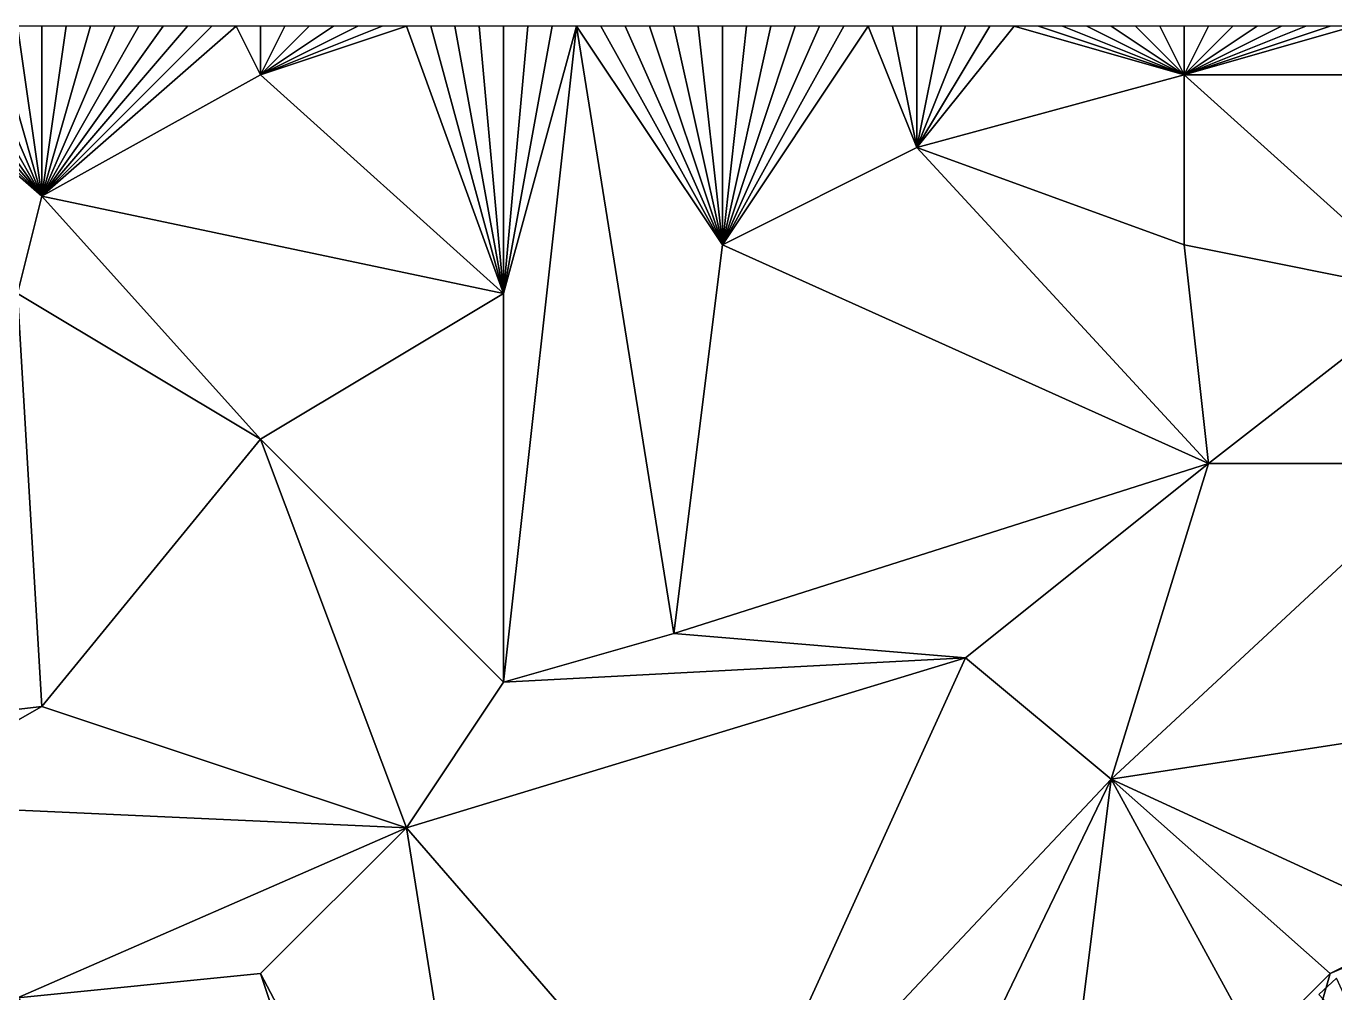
# Model space of a CAD drawing. Header units: metres. Extents: x -1103 to 901, y -902 to 905.
# Drawn here: x -419.3 to -311.6, y 820.4 to 900 of the extents above; entities that cross this region are included whole.
import ezdxf

# ---------------------------------------------------------------- set-up
doc = ezdxf.new("R2010")
doc.units = ezdxf.units.M
doc.layers.add('OSM_ROAD_SURFACE', color=9, linetype='CONTINUOUS')
doc.layers.add('OSM_TERRAIN', color=3, linetype='CONTINUOUS')

msp = doc.modelspace()

# ---------------------------------------------------------------- linework, layer by layer
at = {"layer": 'OSM_ROAD_SURFACE'}
msp.add_3dface([(-308.84, 815.89, 11.13), (-311.48, 821.63, 10.96), (-312.92, 820.29, 11.04)], dxfattribs=at)
at = {"layer": 'OSM_TERRAIN'}
for points in [[(-420, 878, 8.01), (-418, 886, 8.33), (-434, 900, 8.22)], [(-434, 900, 8.22), (-418, 886, 8.33), (-432, 900, 8.31)], [(-418, 886, 8.33), (-430, 900, 8.41), (-432, 900, 8.31)], [(-418, 886, 8.33), (-428, 900, 8.52), (-430, 900, 8.41)], [(-418, 886, 8.33), (-426, 900, 8.62), (-428, 900, 8.52)], [(-418, 886, 8.33), (-424, 900, 8.72), (-426, 900, 8.62)], [(-418, 886, 8.33), (-422, 900, 8.82), (-424, 900, 8.72)], [(-418, 886, 8.33), (-420, 900, 8.92), (-422, 900, 8.82)], [(-418, 886, 8.33), (-418, 900, 9.05), (-420, 900, 8.92)], [(-400, 896, 10.52), (-402, 900, 10.58), (-418, 886, 8.33)], [(-418, 900, 9.05), (-418, 886, 8.33), (-416, 900, 9.22)], [(-418, 886, 8.33), (-414, 900, 9.39), (-416, 900, 9.22)], [(-418, 886, 8.33), (-412, 900, 9.59), (-414, 900, 9.39)], [(-418, 886, 8.33), (-410, 900, 9.79), (-412, 900, 9.59)], [(-418, 886, 8.33), (-408, 900, 9.98), (-410, 900, 9.79)], [(-418, 886, 8.33), (-406, 900, 10.18), (-408, 900, 9.98)], [(-418, 886, 8.33), (-402, 900, 10.58), (-404, 900, 10.38)], [(-418, 886, 8.33), (-404, 900, 10.38), (-406, 900, 10.18)], [(-402, 900, 10.58), (-400, 896, 10.52), (-400, 900, 10.77)], [(-390, 900, 10.98), (-400, 896, 10.52), (-388, 900, 10.99)], [(-400, 896, 10.52), (-380, 878, 9.76), (-388, 900, 10.99)], [(-400, 896, 10.52), (-398, 900, 10.85), (-400, 900, 10.77)], [(-400, 896, 10.52), (-396, 900, 10.92), (-398, 900, 10.85)], [(-400, 896, 10.52), (-394, 900, 10.95), (-396, 900, 10.92)], [(-400, 896, 10.52), (-392, 900, 10.97), (-394, 900, 10.95)], [(-400, 896, 10.52), (-390, 900, 10.98), (-392, 900, 10.97)], [(-380, 878, 9.76), (-386, 900, 11.01), (-388, 900, 10.99)], [(-380, 878, 9.76), (-384, 900, 11.02), (-386, 900, 11.01)], [(-380, 878, 9.76), (-382, 900, 11.03), (-384, 900, 11.02)], [(-380, 878, 9.76), (-380, 900, 10.97), (-382, 900, 11.03)], [(-380, 846, 8.17), (-366, 850, 8.12), (-374, 900, 10.47)], [(-380, 846, 8.17), (-374, 900, 10.47), (-380, 878, 9.76)], [(-380, 878, 9.76), (-378, 900, 10.83), (-380, 900, 10.97)], [(-380, 878, 9.76), (-374, 900, 10.47), (-376, 900, 10.68)], [(-380, 878, 9.76), (-376, 900, 10.68), (-378, 900, 10.83)], [(-366, 850, 8.12), (-362, 882, 8.27), (-374, 900, 10.47)], [(-372, 900, 10.26), (-374, 900, 10.47), (-362, 882, 8.27)], [(-362, 882, 8.27), (-370, 900, 10.05), (-372, 900, 10.26)], [(-362, 882, 8.27), (-368, 900, 9.84), (-370, 900, 10.05)], [(-362, 882, 8.27), (-366, 900, 9.63), (-368, 900, 9.84)], [(-362, 882, 8.27), (-364, 900, 9.42), (-366, 900, 9.63)], [(-362, 882, 8.27), (-362, 900, 9.21), (-364, 900, 9.42)], [(-362, 882, 8.27), (-346, 890, 7.37), (-350, 900, 7.97)], [(-362, 882, 8.27), (-360, 900, 9), (-362, 900, 9.21)], [(-362, 882, 8.27), (-358, 900, 8.79), (-360, 900, 9)], [(-362, 882, 8.27), (-356, 900, 8.59), (-358, 900, 8.79)], [(-362, 882, 8.27), (-354, 900, 8.38), (-356, 900, 8.59)], [(-362, 882, 8.27), (-350, 900, 7.97), (-352, 900, 8.18)], [(-362, 882, 8.27), (-352, 900, 8.18), (-354, 900, 8.38)], [(-350, 900, 7.97), (-346, 890, 7.37), (-348, 900, 7.76)], [(-346, 890, 7.37), (-346, 900, 7.56), (-348, 900, 7.76)], [(-346, 890, 7.37), (-324, 896, 5.17), (-338, 900, 6.74)], [(-346, 890, 7.37), (-344, 900, 7.35), (-346, 900, 7.56)], [(-346, 890, 7.37), (-342, 900, 7.14), (-344, 900, 7.35)], [(-346, 890, 7.37), (-338, 900, 6.74), (-340, 900, 6.94)], [(-346, 890, 7.37), (-340, 900, 6.94), (-342, 900, 7.14)], [(-338, 900, 6.74), (-324, 896, 5.17), (-336, 900, 6.54)], [(-324, 896, 5.17), (-334, 900, 6.34), (-336, 900, 6.54)], [(-324, 896, 5.17), (-332, 900, 6.13), (-334, 900, 6.34)], [(-324, 896, 5.17), (-330, 900, 5.93), (-332, 900, 6.13)], [(-330, 900, 5.93), (-324, 896, 5.17), (-328, 900, 5.73)], [(-324, 896, 5.17), (-326, 900, 5.53), (-328, 900, 5.73)], [(-324, 896, 5.17), (-324, 900, 5.33), (-326, 900, 5.53)], [(-324, 896, 5.17), (-316, 900, 5.14), (-318, 900, 5.15)], [(-324, 896, 5.17), (-310, 900, 5.11), (-312, 900, 5.12)], [(-324, 896, 5.17), (-286, 896, 5.16), (-310, 900, 5.11)], [(-324, 896, 5.17), (-322, 900, 5.25), (-324, 900, 5.33)], [(-324, 896, 5.17), (-320, 900, 5.18), (-322, 900, 5.25)], [(-324, 896, 5.17), (-318, 900, 5.15), (-320, 900, 5.18)], [(-324, 896, 5.17), (-314, 900, 5.13), (-316, 900, 5.14)], [(-324, 896, 5.17), (-312, 900, 5.12), (-314, 900, 5.13)], [(-380, 878, 9.76), (-400, 896, 10.52), (-418, 886, 8.33)], [(-324, 882, 5.18), (-324, 896, 5.17), (-346, 890, 7.37)], [(-324, 882, 5.18), (-304, 878, 5.16), (-324, 896, 5.17)], [(-304, 878, 5.16), (-286, 896, 5.16), (-324, 896, 5.17)], [(-362, 882, 8.27), (-322, 864, 5.92), (-346, 890, 7.37)], [(-322, 864, 5.92), (-324, 882, 5.18), (-346, 890, 7.37)], [(-400, 866, 8.23), (-418, 886, 8.33), (-420, 878, 8.01)], [(-418, 886, 8.33), (-400, 866, 8.23), (-380, 878, 9.76)], [(-366, 850, 8.12), (-322, 864, 5.92), (-362, 882, 8.27)], [(-322, 864, 5.92), (-304, 878, 5.16), (-324, 882, 5.18)], [(-452, 840, 7.01), (-418, 844, 7.15), (-420, 878, 8.01)], [(-418, 844, 7.15), (-400, 866, 8.23), (-420, 878, 8.01)], [(-380, 846, 8.17), (-380, 878, 9.76), (-400, 866, 8.23)], [(-322, 864, 5.92), (-302, 864, 5.96), (-304, 878, 5.16)], [(-388, 834, 8.25), (-400, 866, 8.23), (-418, 844, 7.15)], [(-380, 846, 8.17), (-400, 866, 8.23), (-388, 834, 8.25)], [(-342, 848, 7.72), (-322, 864, 5.92), (-366, 850, 8.12)], [(-342, 848, 7.72), (-330, 838, 8.38), (-322, 864, 5.92)], [(-330, 838, 8.38), (-304, 842, 8.93), (-302, 864, 5.96)], [(-322, 864, 5.92), (-330, 838, 8.38), (-302, 864, 5.96)], [(-342, 848, 7.72), (-366, 850, 8.12), (-380, 846, 8.17)], [(-362, 804, 10.11), (-342, 848, 7.72), (-388, 834, 8.25)], [(-388, 834, 8.25), (-342, 848, 7.72), (-380, 846, 8.17)], [(-362, 804, 10.11), (-330, 838, 8.38), (-342, 848, 7.72)], [(-432, 836, 7.08), (-418, 844, 7.15), (-452, 840, 7.01)], [(-388, 834, 8.25), (-418, 844, 7.15), (-432, 836, 7.08)], [(-304, 826, 10.78), (-304, 842, 8.93), (-330, 838, 8.38)], [(-358, 780, 12.65), (-330, 838, 8.38), (-362, 804, 10.11)], [(-358, 780, 12.65), (-334, 806, 11.25), (-330, 838, 8.38)], [(-334, 806, 11.25), (-318, 816, 11.21), (-330, 838, 8.38)], [(-318, 816, 11.21), (-312, 822, 10.91), (-330, 838, 8.38)], [(-312, 822, 10.91), (-304, 826, 10.78), (-330, 838, 8.38)], [(-420, 820, 7.87), (-388, 834, 8.25), (-432, 836, 7.08)], [(-420, 820, 7.87), (-400, 822, 8.1), (-388, 834, 8.25)], [(-400, 822, 8.1), (-380, 784, 10.9), (-388, 834, 8.25)], [(-388, 834, 8.25), (-380, 784, 10.9), (-362, 804, 10.11)], [(-316, 808, 11.5), (-304, 786, 13), (-298, 828, 10.43)], [(-316, 808, 11.5), (-298, 828, 10.43), (-312, 822, 10.91)], [(-298, 828, 10.43), (-304, 826, 10.78), (-312, 822, 10.91)], [(-392, 798, 9.46), (-400, 822, 8.1), (-420, 820, 7.87)], [(-392, 798, 9.46), (-380, 784, 10.9), (-400, 822, 8.1)], [(-316, 808, 11.5), (-312, 822, 10.91), (-318, 816, 11.21)]]:
    msp.add_3dface(points, dxfattribs=at)

doc.saveas('drawing.dxf')
